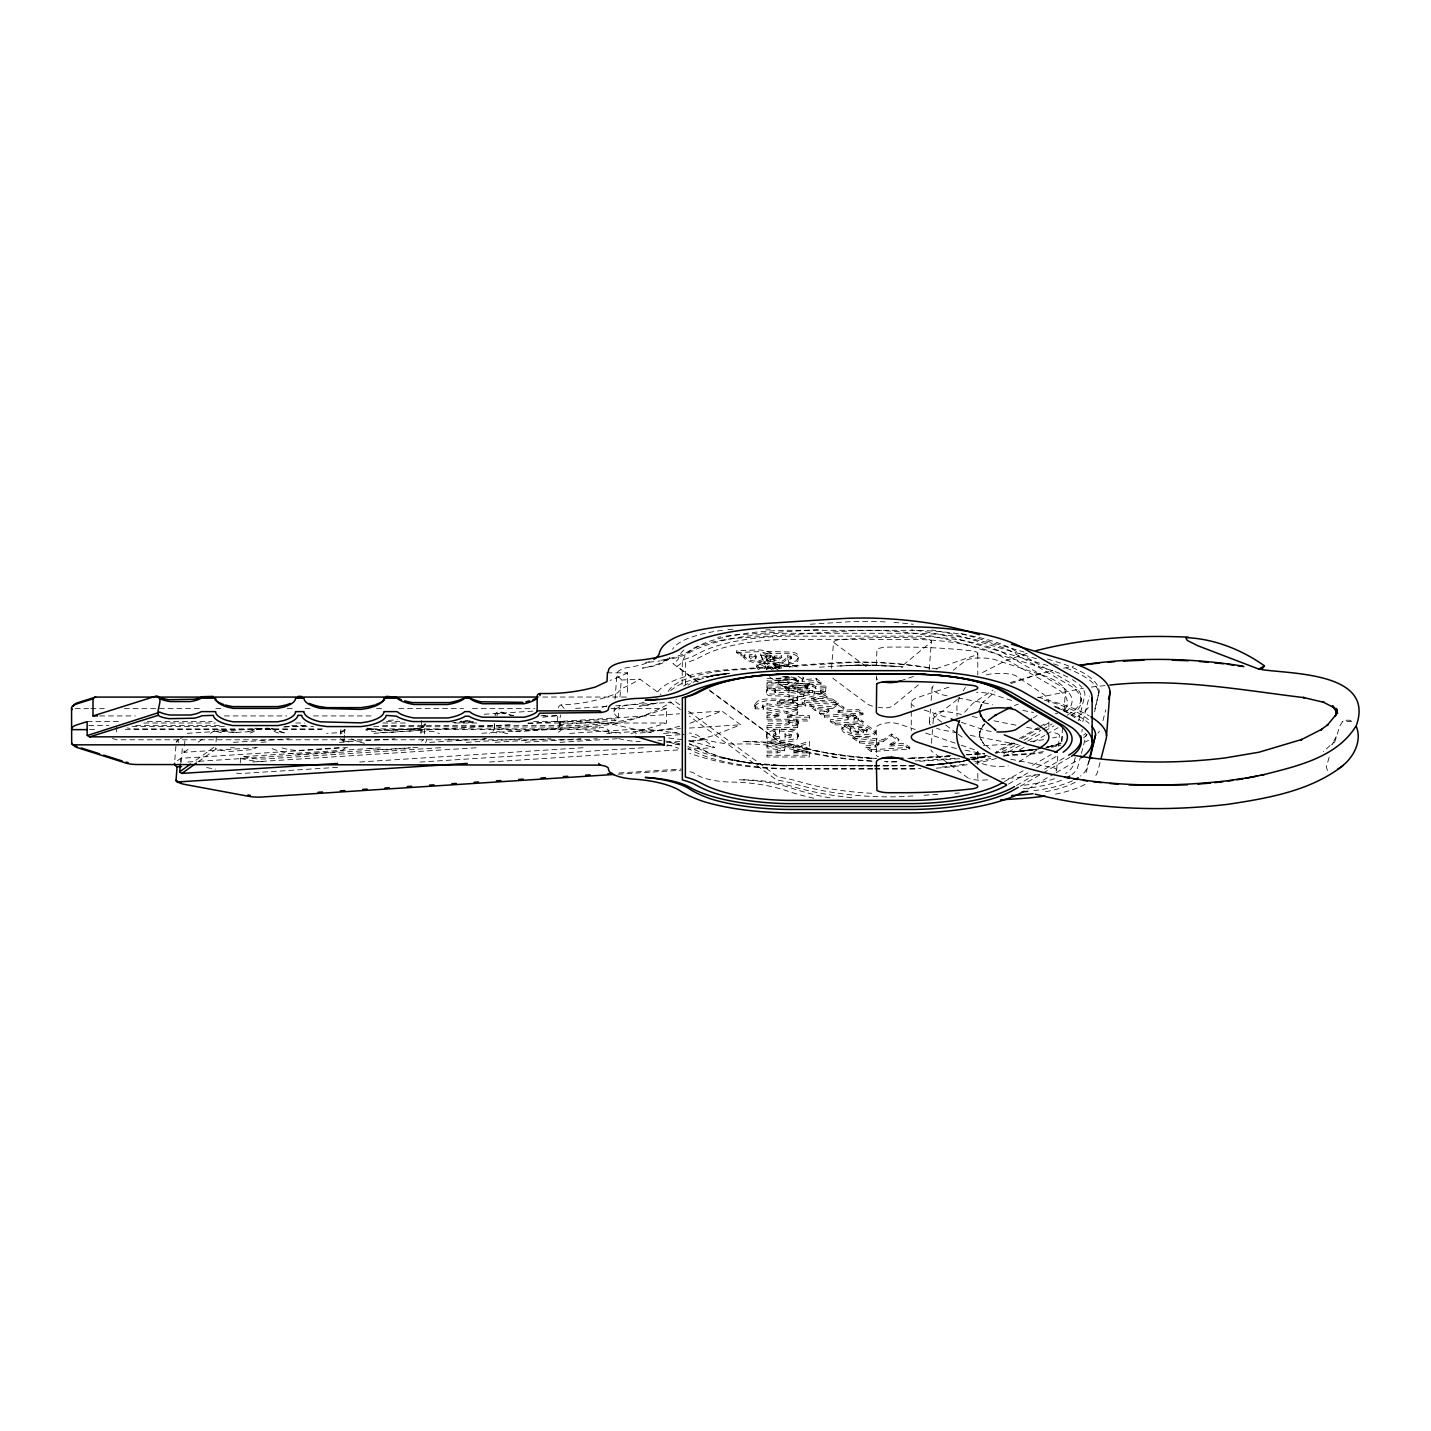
<?xml version="1.0" encoding="UTF-8"?>
<svg xmlns="http://www.w3.org/2000/svg" width="1431" height="1431" viewBox="0 0 1431 1431"><rect width="100%" height="100%" fill="white"/><g stroke="black" fill="none" stroke-linecap="round" stroke-linejoin="round"><path stroke-width="0.75" stroke-dasharray="5 3.75" d="M979.734 709.043L983.705 701.423L982.614 702.639L995.028 691.853M1061.713 741.473L1062.553 726.823M1064.181 711.118L1065.236 692.282A67.776 20.177 4.5 0 0 1041.535 674.86L993.49 659.172A21.572 6.422 4.5 0 0 965.084 660.997L953.422 670.137M174.832 759.789L176.156 742.939M180.449 762.151L180.753 758.305L347.483 747.626M181.2 762.437L182.381 747.376M257.276 747.626L183.991 752.33L184.313 748.037M184.492 745.873L184.993 739.433M216.027 741.83L216.51 735.552M240.247 762.866L240.694 758.09L243.109 756.641L383.669 747.644M340.596 733.352L340.882 729.506M344.37 735.212L343.762 742.922A39.961 11.895 4.5 0 0 342.403 739.129M344.513 733.298L344.817 729.434A39.961 11.895 4.5 0 1 342.295 732.905L340.22 734.085M420.911 733.459L421.519 720.509M424.399 733.924L425.15 724.301A39.961 11.895 4.5 0 1 419.945 729.273L415.24 730.651L384.814 732.6L377.247 732.01A39.961 11.895 4.5 0 1 365.585 729.864M494.357 723.514L494.267 729.381L494.536 724.855M557.786 716.18L557.303 722.458C563.581 728.719 557.732 722.172 560.845 714.856M614.042 711.797L614.364 707.558M615.026 699.097L617.011 673.715M618.317 718.129L619.319 705.429M619.981 696.969L621.287 680.047A12.074 3.595 4.5 0 0 620.142 678.473A33.002 9.82 4.5 0 1 631.554 666.882A63.93 20.982 3.4 0 0 649.746 661.766M744.979 654.217L744.836 655.988L740.9 655.827L736.375 652.5L736.518 650.729L755.371 650.014A13.29 3.953 4.5 0 1 762.204 650.193C766.944 651.123 775.709 653.43 775.119 659.566L770.415 661.587L764.726 658.278L764.87 656.507C769.377 655.398 762.347 652.339 760.451 653.448L763.081 661.283L753.117 662.481L745.658 659.816L743.834 657.562L744.979 654.217L741.043 654.056L736.518 650.729M740.9 655.827L741.043 654.056M749.146 656.954L749.647 654.683L755.067 653.788C761.328 664.682 739.487 655.702 754.924 655.559L755.944 658.117M759.181 669.762C755.389 668.295 755.854 662.589 760.111 662.303L765.835 665.737L764.852 668.76M756.588 666.399L759.986 664.073L760.111 662.303M763.206 660.728L760.451 653.448M764.726 658.278L766.336 656.99L763.439 655.309L763.564 653.538M771.828 669.529L763.778 663.608L763.921 661.837C772.722 661.39 782.936 661.122 789.912 667.401M764.78 668.241L765.835 665.737M766.444 657.562L766.587 655.792M770.415 661.587L770.558 659.816L764.87 656.507M778.553 670.388L773.795 666.882L773.938 665.129L779.126 665.397L782.596 667.275M796.405 680.816L791.862 679.224L774.171 680.262L774.314 678.509L789.644 677.525L796.548 679.045C795.046 685.807 782.435 680.262 777.802 682.945L777.945 681.174L796.548 679.045M821.108 684.018L816.296 680.476L802.111 681.389L802.254 679.618L816.439 678.705L821.251 682.247L821.108 684.018L782.632 686.486L782.775 684.716L777.945 681.174M822.074 693.194L820.285 691.889L820.428 690.118L822.199 691.423L822.074 693.194L814.239 693.695L812.468 692.389C803.685 692.121 791.468 696.414 784.993 688.025L785.118 686.254L792.863 686.039L795.386 687.739L807.782 687.059L807.639 688.83L795.242 689.509L792.72 687.81L792.863 686.039M805.689 706.002L802.111 703.265L804.329 702.424L837.475 704.517L837.618 702.746L804.472 700.653L802.219 701.995L805.814 704.231L805.689 706.002L797.854 706.199C777.409 695.287 820.231 694.965 822.771 691.835L827.529 695.323L827.386 697.094L811.234 700.063L811.377 698.292L827.529 695.323M794.259 689.313L794.402 687.542M795.242 689.509L795.386 687.739M797.854 706.199L797.979 704.428L792.434 699.723M802.111 681.389L803.524 677.972L802.201 676.219M802.076 703.766L802.219 701.995M804.991 686.88L805.116 685.109L812.951 684.608L815.598 686.558L826.206 685.878L826.063 687.649L815.455 688.329L812.808 686.379L804.991 686.88L807.639 688.83M804.329 702.424L804.472 700.653M809.803 704.571L815.241 708.578L828.96 709.722L828.817 711.493L815.098 710.331L809.678 706.342L809.803 704.571L832.699 706.932L837.94 702.979L843.879 707.343L843.735 709.114L838.083 712.352L838.226 710.581L843.879 707.343M812.468 692.389L812.611 690.618C803.811 690.368 791.611 694.643 785.118 686.254M812.808 686.379L812.951 684.608M814.239 693.695L814.382 691.924L812.611 690.618M815.455 688.329L815.598 686.558M816.296 680.476L816.439 678.705M815.098 710.331L815.241 708.578M838.226 710.581L858.081 709.311L863.018 712.924L862.875 714.695L824.399 717.164L819.462 713.55L819.605 711.779L826.85 711.314L828.96 709.722M827.386 697.094L822.646 693.606L822.771 691.835M820.285 691.889L825.419 691.549L825.544 689.796L820.428 690.118M824.399 717.164L824.524 715.393L819.605 711.779M819.462 713.55L826.707 713.085L826.85 711.314M831.518 668.277L833.558 642.215A13.469 4.007 4.5 0 1 841.41 639.46L854.45 638.62A202.004 60.156 4.5 0 1 922.476 638.28A8.353 2.486 4.5 0 1 931.17 642L901.047 666.9M830.266 721.474L830.409 719.704L848.816 717.432L846.258 715.84L848.011 719.739L830.266 721.474L835.114 725.034L862.982 723.245L863.126 721.492L858.618 718.165L854.057 718.469L853.913 720.222L858.475 719.936L862.982 723.245M837.475 704.517L832.395 700.779L832.538 699.008L811.377 698.292M809.678 706.342L832.556 708.703L832.699 706.932M835.114 725.034L835.257 723.263L830.409 719.704M832.556 708.703L837.815 704.75L837.94 702.979M848.655 725.982L867.275 727.342L875.307 732.6A14.793 4.4 4.5 0 1 873.178 735.194C867.204 739.022 831.357 735.48 845.005 724.676L850.73 728.093L850.229 731.635A5.563 1.664 4.5 0 0 855.863 733.066L858.332 733.083L858.457 731.313L848.798 724.211L848.655 725.982L858.332 733.083M841.464 728.755L844.862 726.447L845.005 724.676M848.672 719.203L848.816 717.432M849.674 730.597L850.73 728.093M846.132 717.611L852.25 716.037L852.393 714.266L856.847 716.591L856.65 718.988L853.913 720.222M852.93 736.267L859.548 741.115L879.028 742.796L878.884 744.567L859.405 742.886L852.787 738.038L852.93 736.267L883.517 739.594L891.71 734.014L898.829 739.255L898.704 741.025L889.778 746.07L889.921 744.317L898.829 739.255M862.875 714.695L857.956 711.082L858.081 709.311M858.475 719.936L858.618 718.165M858.689 729.255L858.815 727.485L864.02 727.753L867.49 729.631L866.631 732.1L863.43 732.744L858.689 729.255L863.877 729.524L867.347 731.402M859.405 742.886L859.548 741.115M863.43 732.744L863.573 730.973L858.815 727.485M889.921 744.317L904.464 743.369L909.83 747.322L909.687 749.093L871.193 751.543L865.827 747.608L865.97 745.837L875.361 745.247L879.028 742.796M871.193 751.543L871.336 749.79L865.97 745.837M875.253 733.584L875.396 731.813M865.827 747.608L875.217 747L875.361 745.247M852.787 738.038L883.374 741.365L883.517 739.594M883.374 741.365L891.567 735.767L891.71 734.014M909.687 749.093L904.32 745.14L904.464 743.369M929.202 669.69L931.384 641.625M929.435 722.047L930.436 709.096M931.116 700.457L932.136 687.506M931.456 743.315L932.797 726.054M932.976 723.889L933.638 715.25M1056.668 769.967L1057.849 754.87M1058.529 746.231L1059.369 735.427M1061.82 741.33L1062.5 732.708M1047.438 659.029L1061.301 663.304A113.782 33.879 4.5 0 1 1099.044 691.03L1098.811 693.981A113.782 33.879 4.5 0 0 1062.804 666.846M856.847 716.591L854.057 718.469M1081.925 731.957L1082.23 729.345M1099.044 691.03L1094.608 711.833M621.287 680.047L639.979 679.153L660.943 694.554M825.419 691.549L826.206 685.878M797.675 707.826L767.016 703.766L762.884 704.928L763.456 709.06L755.246 708.774C751.132 690.636 792.309 704.821 797.675 696.414M754.566 706.288C764.029 695.86 785.494 703.73 797.675 698.167M789.071 696.36L768.858 695.645L766.587 694.25L766.318 691.28L767.266 688.705L775.387 688.973L775.602 692.532L789.071 692.64L789.071 688.848M766.318 693.033L767.266 688.705M644.183 702.335A63.93 17.065 5.5 0 1 628.585 704.964A33.002 9.82 4.5 0 0 617.172 716.537A12.074 3.595 4.5 0 1 615.169 720.365L560.183 724.658L562.347 727.628A38.082 11.341 4.5 0 1 557.285 732.69L555.461 733.388M1334.586 742.492L1339.827 725.928L1342.725 721.331A11.502 10.858 0 0 1 1353.171 721.331L1342.296 721.582M495.072 715.822L495.287 715.214A35.614 10.607 4.5 0 0 495.108 713.872C499.705 707.951 507.164 716.52 513.818 715.446M780.754 729.202C786.191 730.007 796.441 727.985 798.373 734.944L797.264 737.233A14.793 4.669 0 0 1 791.522 739.594L782.292 740.417L770.254 738.879L766.748 736.554L766.819 732.887L774.94 729.416L776.013 734.836L773.223 736.518A5.563 1.753 0 0 0 776.961 738.235L779.43 738.414L779.43 729.202M798.373 734.944L797.264 739.004A14.793 4.669 0 0 1 791.522 741.365L782.292 742.188L770.254 740.632L766.748 738.324L766.318 734.836M763.349 658.958C758.323 662.678 747.787 661.408 743.977 655.792M770.754 657.115L766.998 656.722L766.998 651.481L787.086 651.946A13.29 4.186 0 0 1 793.74 652.536C803.006 654.146 795.994 664.86 788.928 662.338L787.748 658.779L791.379 656.847L787.479 655.577C785.064 663.501 768.018 666.291 766.622 657.866L770.754 655.362L770.754 657.115L766.622 659.637C768.018 668.044 785.064 665.272 787.479 657.33L791.379 658.6L787.748 660.55L787.748 658.779M798.373 657.33L797.872 661.033L795.135 663.054L788.928 664.091L787.748 660.55M766.318 669.511L768.322 666.113L774.94 664.091L776.013 669.493L774.94 664.091M766.318 736.607L767.445 733.853L774.94 731.187L774.94 729.416M1078.58 720.866L1084.931 694.804A100.009 29.783 4.5 0 0 1079.207 684.644M1082.784 721.671L1089.402 696.056M1075.325 757.536L1073.053 765.692A107.575 32.037 4.5 0 1 1065.612 773.456M1080.906 755.479L1077.525 767.964A112.226 33.414 4.5 0 1 1071.908 774.547M1081.46 753.35L1086.415 734.139M1094.84 708.882L1098.704 693.892M1088.884 760.612L1086.54 768.966A121.349 36.133 4.5 0 1 1080.477 776.067M1089.742 759.289L1086.308 771.917A121.349 36.133 4.5 0 1 1083.947 775.566M1102.943 720.634L1105.716 709.883M1100.063 762.455L1097.845 771.041A132.278 39.388 4.5 0 1 1094.554 777.069M782.167 676.827L791.754 677.06L797.639 678.741L798.104 681.049L793.758 683.356L793.758 685.127L809.338 685.127M798.373 680.083L798.104 682.802L793.758 685.127M743.834 657.562L744.836 655.988M1329.131 757.339L1326.34 766.962L1327.879 771.792M959.503 697.237L956.928 705.805L957.017 716.18M980.002 708.649L981.308 704.535L979.788 707.522M1336.16 736.697L1331.832 744.746L1333.871 742.17L1323.335 751.615M756.087 656.346L751.883 657.151L749.272 655.183M772.847 657.705L774.851 656.096L781.559 655.577L781.559 657.33L778.16 660.353L773.724 660.371L772.847 657.705L778.16 658.6L781.559 655.577M772.847 659.458L774.851 657.849L781.559 657.33M803.524 677.972L802.254 679.618M763.456 709.06L762.884 706.681L767.016 705.537L797.675 709.597M773.223 736.518L773.438 734.228L776.013 733.066M766.998 725.499L787.336 724.927L789.25 723.8L788.374 720.991L796.745 719.847L798.069 722.369L792.649 723.997L792.649 725.75L797.675 725.75M798.373 721.635L798.069 724.122L792.649 725.75M425.293 723.603L421.358 727.234L416.171 728.737L385.619 730.651M256.113 727.968L251.749 731.026M775.262 657.795L770.558 659.816M963.206 690.869L965.388 687.488M984.456 723.836L980.539 729.917L981.237 728.379L979.269 734.55L979.824 731.205L979.824 737.376L979.269 734.031L981.237 740.203L980.539 738.664L984.456 744.746L982.417 742.17L992.953 751.615M775.602 692.532L774.636 691.889L775.387 688.973M774.636 691.889L775.387 690.744L767.266 690.475M766.998 680.566C772.185 682.676 786.209 677.185 788.749 682.462L766.998 683.356L766.998 688.83L809.338 688.83L809.338 683.356L793.758 683.356M789.161 681.854L787.533 684.716L766.998 685.127M792.309 701.494L822.646 693.606M964.637 712.227L973.098 703.14L993.06 690.082M609.266 733.316A33.002 10.411 0 0 1 608.479 730.865A12.074 3.81 0 0 0 599.947 727.163L598.73 728.916L367.034 728.916M791.415 734.801L790.86 737.359L785.064 738.396L785.064 732.976L791.415 734.801L785.064 736.643M788.374 720.991L788.767 722.673L785.708 723.406L766.998 723.728L766.998 729.22L797.675 729.22L797.675 723.997L792.649 723.997M766.819 669.314L774.94 665.844M983.544 725.213L982.417 726.393L986.818 721.904M867.49 729.631L863.573 730.973M344.996 729.434L339.755 732.511M177.963 739.702L176.228 742.206A18.871 5.617 4.5 0 1 177.355 740.864L183.723 736.285M179.233 739.398L178.589 739.988A17.011 5.062 4.5 0 0 178.857 742.635M918.434 684.841L893.338 705.59A20.195 6.01 4.5 0 1 887.685 707.773L884.859 707.898A16.635 4.955 4.5 0 1 878.384 707.379M957.393 699.455L930.705 720.348A24.112 7.173 4.5 0 0 930.4 724.819M773.438 668.885L776.013 667.74M826.707 713.085L828.817 711.493M183.991 752.33L191.056 747.25M198.14 742.188L203.435 738.396M210.518 733.334L216.081 729.434L217.262 731.67A23.647 7.048 4.5 0 0 224.023 733.28M177.39 760.72L180.753 758.305M195.904 760.201L213.899 747.304M198.14 761.829L216.117 748.95L219.265 749.844A26.134 7.781 4.5 0 0 230.355 751.436L252.393 749.576A26.134 7.781 4.5 0 0 255.97 747.483M1033.415 717.825L1037.01 715.411M1019.015 761.9L1037.01 749.844M875.217 747L878.884 744.567M1067.186 715.232L1071.479 712.495A113.782 35.918 0 0 0 1071.479 683.446L1011.234 648.458A121.349 38.297 0 0 0 914.481 630.32L786.835 630.32A118.29 37.331 0 0 0 711.404 640.659A121.152 44.433 1.3 0 0 687.846 651.838A63.93 21.376 -1.9 0 1 657.813 660.818M1070.048 757.249L1042.752 773.205M797.675 700.063L777.266 701.923L777.266 703.676L797.675 701.834L797.675 694.607L803.31 694.607L809.338 690.887L809.338 692.64L803.31 696.36L797.675 696.36M1011.932 742.832L999.518 749.898A107.575 33.95 0 0 1 996.352 751.418M1019.409 738.503L1038.119 727.681M1039.997 726.59L1047.474 722.261M1014.114 742.868L1003.471 748.914A112.226 35.417 0 0 1 996.62 752.026M1021.609 738.521L1042.215 726.608M1044.093 725.517L1049.728 722.261M1023.97 740.238L1040.874 730.454M1042.752 729.363L1052.143 723.925M1020.214 745.354L1011.234 750.416A121.349 38.297 0 0 1 1003.829 753.797M1027.726 741.008L1042.752 732.314M1044.63 731.223L1054.039 725.785M1033.522 741.92L1044.827 735.373M1046.723 734.282L1058.028 727.735M1004.437 781.594L1023.147 770.772M1032.502 765.37L1051.213 754.548M1008.497 784.081L1029.104 772.15M1036.599 767.821L1059.083 754.817M1016.439 785.494L1035.239 774.618M1044.63 769.18L1067.186 756.14M1020.214 786.245L1040.874 774.296M1027.869 789.018L1054.271 773.76M1056.15 772.668L1076.881 760.666M982.542 672.534L1006.154 660.496L1027.458 653.198M345.157 730.704L340.184 732.636L326.715 733.334M1014.561 745.676L1011.234 747.483A121.349 38.297 0 0 1 999.697 752.438M669.941 701.691L680.458 709.579M1010.912 683.589L1041.983 672.838L1040.945 673.107M691.066 741.741L712.799 735.784L740.65 724.784L721.993 711.064L688.758 723.728M556.426 715.715L539.541 717.575M1010.268 682.551L1052.769 670.28L1051.767 670.477M1014.49 705.519L1018.192 704.159M630.982 733.566L666.631 723.013L666.631 708.649L636.795 717.879L613.273 722.458A261.587 248.207 0 0 1 572.919 725.41L381.04 725.428M900.421 680.888L915.125 675.879M936.107 668.706L975.996 655.076A8.353 2.629 0 0 0 972.329 650.962A202.004 63.769 0 0 0 903.015 647.08L888.669 647.08A13.469 4.257 0 0 0 876.935 649.263L876.344 667.132M948.968 687.13L917.915 697.416A24.112 7.62 0 0 0 914.302 706.377M809.338 717.181L787.497 717.181L787.497 715.428L809.338 715.428L809.338 720.974L766.998 720.974L766.998 715.428L774.976 715.428L779.305 714.033L779.305 715.786L774.976 717.181L766.998 717.181M779.305 715.786L766.998 713.836L766.998 707.88L786.925 711.565L797.675 708.077M766.998 709.651L786.925 713.318L797.675 709.848M766.998 746.159L784.421 748.985L784.421 750.738L766.998 747.93L766.998 741.079L793.364 746.177L809.338 741.294L809.338 748.556L793.346 752.867L793.346 751.114L809.338 746.785M766.998 742.832L793.364 747.93L809.338 743.065M781.881 667.955L778.679 668.617L773.938 665.129M793.346 751.114L809.338 751.114L809.338 756.999L766.998 756.999L766.998 751.114L777.337 751.114L784.421 748.985M766.998 752.867L777.337 752.867L784.421 750.738M1037.708 697.702L1083.374 688.222M787.497 715.428L797.675 712.656M787.497 717.181L797.675 714.409L797.675 703.909L777.266 701.923M846.258 715.84L852.393 714.266M679.707 726.268L672.391 728.021A261.587 225.186 -53.7 0 1 635.489 733.334M1045.989 747.322L1057.581 744.621L1046.24 747.322A107.575 32.037 4.5 0 0 1060.389 742.922M971.828 759.36L979.949 757.482L972.454 759.253A107.575 33.95 0 0 0 985.404 755.64M339.165 747.572L296.861 750.577L289.867 749.701A39.961 11.895 4.5 0 1 280.709 747.572M971.506 759.485L975.244 758.663L971.13 759.521M1045.989 747.393L1053.753 745.73L1045.471 747.501M969.055 759.968L962.884 761.274A107.575 33.95 0 0 1 927.073 765.478M729.327 673.411A109.167 32.502 4.5 0 0 706.091 677.257L713.622 675.772M968.25 760.147L927.36 765.37M1063.644 668.205L1073.59 666.113M706.091 677.257L718.29 674.967M417.745 747.376L384.241 749.808L375.459 749.146A42.447 12.646 4.5 0 1 369.091 748.127M1034.899 749.343L1028.567 750.452L1034.881 749.415M722.351 674.216L710.331 676.308L729.667 673.321L714.767 675.45L725.338 674.162M248.046 731.617L254.163 730.508A26.491 7.888 4.5 0 0 257.795 728.397M187.228 733.334L268.08 728.093M483.839 738.933L486.629 738.503M1033.271 749.79A107.575 32.037 4.5 0 1 1018.657 751.49L1033.057 749.45M788.374 722.762L796.745 721.6L798.373 723.406M1018.657 751.49L1038.87 748.824M1032.359 749.594L995.547 753.028M1091.298 687.059L1105.752 685.503M1026.17 750.613L1013.184 751.883L1025.329 750.864A121.349 36.133 4.5 0 0 1036.509 749.701M927.216 765.406L943.423 763.904L926.465 765.084M788.785 676.487L782.292 676.845M810.268 624.202L849.567 621.734A121.349 36.133 4.5 0 1 887.435 622.02M765.782 629.98L770.218 629.694M818.156 629.604L737.502 634.827A109.167 32.502 4.5 0 0 722.405 636.598M763.778 663.608L774.761 663.573L785.583 666.256M819.408 667.186L851.481 665.182A107.575 32.037 4.5 0 1 906.056 667.222M782.775 684.716L821.251 682.247M558.448 707.79A2.826 2.433 -53.7 0 1 561.22 704.928L567.982 704.499A171.434 147.572 -53.7 0 0 612.146 695.18L617.298 692.998L622.091 688.454A171.434 147.572 -53.7 0 0 639.979 679.153M814.382 691.924L822.199 691.423M283.678 727.091L308.202 725.517M388.409 720.383L397.335 719.811M484.233 714.248L533.262 711.1M575.602 708.399L606.798 706.395M615.724 705.823L671.425 702.263A171.434 147.572 -53.7 0 1 597.067 725.875L479.367 733.405M495.108 713.872L499.544 713.586A35.614 10.607 4.5 0 0 502.746 714.731M236.348 732.368L248.439 731.742M540.936 715.733L545.372 715.446M463.411 721.17L467.758 720.884M470.209 720.884L460.818 721.152M473.214 722.44L457.097 722.852A35.614 10.607 4.5 0 1 452.697 722.369M233.468 742.349L289.241 738.772M374.01 733.352L512.298 724.497M527.914 723.496L679.6 713.783M688.526 713.21L721.993 711.064M261.122 742.278L267.651 741.866M420.607 732.064L432.645 731.295A35.614 10.607 4.5 0 0 439.406 733.477M339.451 742.367L394.974 738.807M838.083 712.352L857.956 711.082M824.524 715.393L863.018 712.924M429.747 742.367L485.324 738.807M569.806 733.388L623.165 729.971A268.652 231.25 -53.7 0 1 658.367 730.4L683.607 734.264M466.22 742.349L521.993 738.772M606.78 733.352L680.405 728.629M689.331 728.057L740.65 724.784M187.872 762.008L196.78 761.435M199.016 761.292L410.572 747.751M495.198 742.331L550.863 738.772M440.515 747.697L264.377 758.967A17.011 5.062 4.5 0 1 251.337 758.162L243.109 756.641M525.249 742.26L580.986 738.7M663.483 733.423L679.099 732.422M835.257 723.263L863.126 721.492M252.786 761.99L476.809 747.733M560.076 742.313L617.28 738.736M666.345 735.606L684.179 734.461M359.753 762.008L584.206 747.644M666.435 742.385L679.761 741.526M688.651 740.954L704.213 739.952L714.588 747.59L687.864 749.307M337.519 767.338L239.406 773.616L235.042 772.812M420.016 762.061L645.22 747.626M489.545 761.99L678.938 749.862M889.778 746.07L904.32 745.14M871.336 749.79L909.83 747.322M619.051 772.99L681.478 769.002M618.156 774.207L680.78 770.289M911.529 758.162L950.792 755.693M966.265 754.709L984.385 753.493M995.028 752.867L1019.373 751.311M909.544 758.519L949.236 755.979M966.873 754.853L984.528 753.726M915.16 760.916L954.978 758.358M970.468 757.375L988.159 756.248M1003.65 755.246L1025.115 753.815A121.349 36.133 4.5 0 0 1045.006 751.364M919.739 761.274L959.664 758.716M970.755 758.001L990.717 756.731M1004.025 755.872L1023.988 754.602A132.278 39.388 4.5 0 0 1042.537 752.849M926.787 765.156L937.681 764.458L926.948 765.013M987.515 779.841L983.169 780.128A13.469 4.007 4.5 0 1 969.663 778.732M912.978 795.958L902.818 796.548A109.167 32.502 4.5 0 1 800.841 785.565L790.27 782.668A73.017 21.733 4.5 0 0 776.532 779.984L689.331 716.09M924.015 795.26L939.469 794.259M954.924 793.275L959.342 792.989M840.033 666.041L849.656 665.54A112.226 33.414 4.5 0 1 902.639 667.24M907.701 758.376L915.375 757.965M914.087 765.692L874.108 766.032M913.819 765.782L907.648 766.032L913.729 765.979M850.014 724.14L867.401 725.571L875.432 730.83A14.793 4.4 4.5 0 1 873.304 733.423C863.108 735.677 848.064 736.536 841.607 726.984M784.993 688.025L792.72 687.81M797.979 704.428L805.814 704.231M760.308 655.219L763.439 655.309M861.051 665.236L845.864 665.487L878.706 665.504M914.481 765.603L874.788 765.728M779.43 665.63L793.937 667.043M606.994 672.838L627.601 672.838L627.601 694.84M766.998 687.077L809.338 687.077M789.071 690.601L797.675 690.601M789.071 690.887L774.636 690.118M797.675 690.887L809.338 690.887M809.338 692.64L797.675 692.64L797.675 688.848M789.071 695.967L797.675 695.967M542.671 697.04L627.601 697.04M797.675 697.738L789.071 697.738L789.071 694.607L768.858 693.892L766.318 691.28M75.235 708.649L88.615 708.649M90.851 708.649L104.248 708.649M124.336 708.649L200.197 708.649M215.831 708.649L222.521 708.649M287.237 708.649L293.945 708.649M305.089 708.649L311.797 708.649M376.514 708.649L383.204 708.649M398.82 708.649L463.555 708.649M472.48 708.649L534.961 708.649M610.84 708.649L666.631 708.649M99.669 715.929L135.319 715.929M224.417 715.929L286.79 715.929M313.532 715.929L373.67 715.929M542.975 715.929L547.429 715.929A171.434 162.669 0 0 0 559.593 715.518M766.998 719.221L809.338 719.221M87.13 721.635L120.633 721.635M147.411 721.635L212.164 721.635M386.298 721.635L399.696 721.635M459.977 721.635L473.375 721.635M533.638 721.635L573.831 721.635A268.652 254.915 0 0 1 612.79 724.319L653.717 733.352M143.851 723.013L215.348 723.013M295.77 723.013L304.714 723.013M382.9 723.013L405.241 723.013M454.396 723.013L478.974 723.013M528.111 723.013L666.631 723.013M88.776 725.428L108.863 725.428M135.623 725.428L220.41 725.428M291.799 725.428L307.415 725.428M224.47 726.572L137.591 726.572A17.011 5.366 0 0 1 132.099 726.286M284.626 726.572L313.586 726.572M373.724 726.572L599.947 727.163M766.998 727.467L797.675 727.467M322.476 728.916L137.573 728.916A18.836 5.939 0 0 1 127.073 727.914M89.527 729.631L96.235 729.631M125.248 729.631L321.635 729.631M366.282 729.631L573.831 729.631A268.652 254.915 0 0 1 612.79 732.314L620.446 733.495M779.43 730.973C785.19 731.831 796.119 729.399 798.373 736.715M793.346 752.867L809.338 752.867M766.998 755.246L809.338 755.246M793.436 765.674L872.624 765.674M874.824 765.674L907.826 765.674M872.588 765.728L786.835 765.603A118.29 37.331 0 0 1 711.404 755.282A118.344 34.505 -1.1 0 1 691.423 748.27L687.846 746.445M871.873 766.032L775.477 765.263M872.624 768.608L786.835 768.554A118.29 37.331 0 0 1 691.423 750.255L687.846 748.216M874.824 768.608L914.481 768.554A121.349 38.297 0 0 0 920.956 768.393M872.695 769.109L793.275 769.109A129.219 40.784 0 0 1 703.837 757.768A129.273 35.417 0.5 0 1 689.831 753.296M874.896 769.109L907.97 769.109A132.278 41.749 0 0 0 915.053 769.055M236.58 732.511L215.831 729.542M234.416 747.823L230.624 747.751M773.795 666.882L781.934 668.259M858.457 731.313L856.006 731.295A5.563 1.664 4.5 0 1 850.372 729.864L849.799 728.826M462.034 740.328L455.63 740.024A38.082 11.341 4.5 0 1 446.347 738.807M811.234 700.063L832.395 700.779M754.566 704.535L755.246 707.003L763.456 707.308M871.032 758.18L875.45 758.358M736.375 652.5L755.228 651.785A13.29 3.953 4.5 0 1 762.061 651.964L770.397 654.843L775.119 659.566M233.557 732.511L231.84 732.404A26.491 7.888 4.5 0 1 218.067 730.186M770.754 655.362L766.998 654.951M785.064 734.747L791.415 736.554M779.43 736.643L776.961 736.482A5.563 1.753 0 0 1 773.223 734.765M777.266 703.676L797.675 705.68M668.742 738.02L682.39 739.702M382.22 730.686L376.89 730.096A42.805 12.736 4.5 0 1 366.354 728.254M766.998 653.234L787.086 653.699A13.29 4.186 0 0 1 793.74 654.307L797.783 656.418L798.373 659.083M747.107 762.49L787.587 765.979A104.517 32.985 0 0 1 703.283 749.808L696.253 746.213A77.668 24.524 0 0 0 689.259 743.709M710.026 691.048L779.501 741.92A73.017 21.733 4.5 0 1 793.239 744.585L806.351 748.306A104.517 31.124 4.5 0 0 870.71 758.537M766.998 712.066L779.305 714.033M741.777 761.65L749.075 762.92L722.136 757.41L729.595 759.181M240.587 758.555L250.568 760.416A18.836 5.599 4.5 0 0 264.985 761.31M206.708 767.571L215.437 769.18M957.858 697.917L992.488 704.589M1022.789 710.42L1033.611 712.513M957.339 732.869L944.353 730.365A24.112 7.173 4.5 0 1 936.715 728.343M970.325 735.373L1020.106 744.961M961.31 714.355L952.617 712.62A20.195 6.01 4.5 0 0 942.421 711.457L939.72 711.69A16.635 4.955 4.5 0 0 935.105 717.253L943.977 723.764M972.186 716.502L978.715 717.79M993.937 720.813L1017.87 725.553M1026.582 727.27L1041.804 730.293M956.445 748.449L949.916 747.161A20.195 6.01 4.5 0 0 940.668 746.052M965.138 750.184L984.725 754.065M1010.823 759.235L1052.161 767.41A8.353 2.486 4.5 0 1 1054.164 771.559M689.062 740.864L714.588 747.59M366.73 728.146L385.833 730.776L416.958 728.79L422.628 727.181A42.805 12.736 4.5 0 0 425.472 725.553M284.429 732.869L270.709 728.039M691.71 736.178L704.213 739.952M961.06 633.396L1023.988 652.053M797.693 745.676L803.811 747.483A109.167 32.502 4.5 0 0 876.97 758.466M1036.545 658.797L960.845 636.348A121.349 36.133 4.5 0 0 937.967 631.107M1047.957 665.612L955.747 638.244A112.226 33.414 4.5 0 0 911.547 629.837M1037.904 697.094L1057.151 702.818A124.73 37.134 4.5 0 1 1089.152 715.822M1044.236 700.045L1058.099 704.32A113.782 33.879 4.5 0 1 1089.331 720.491M798.104 676.273L803.399 679.743M112.477 738.468L116.644 739.791L572.919 739.791A261.587 248.207 0 0 0 597.228 738.718M1053.592 663.877L1059.19 665.648M1054.128 706.091L1057.867 707.272A113.782 33.879 4.5 0 1 1089.098 723.442M1011.681 700.546L990.789 693.713A21.572 6.422 4.5 0 0 976.568 692.497M924.14 709.973L948.968 718.219M961.399 722.333L984.17 729.882A21.572 6.815 0 0 0 994.044 731.742M973.813 760.881L984.17 764.315A21.572 6.815 0 0 0 1008.283 765.871M915.125 729.47L900.421 724.444A20.195 6.368 0 0 0 891.728 722.691L888.669 722.744A16.635 5.259 0 0 0 876.344 727.824L876.344 755.801M925.624 733.048L959.199 744.531M961.31 745.247L975.996 750.273A8.353 2.629 0 0 1 972.329 754.387A202.004 63.769 0 0 1 968.608 754.799M852.25 716.037L856.704 718.362M779.197 741.866L780.682 742.439A77.668 23.129 4.5 0 1 795.296 745.283M216.117 748.95L215.401 747.876M759.986 664.073L765.692 667.508M844.862 726.447L850.586 729.864M348.681 741.777L343.154 740.775L344.567 742.045M866.202 666.631L833.54 642.376M945.748 725.07L956.391 732.887M958.162 734.192L963.492 738.092M968.268 778.142L932.404 751.794A16.635 4.955 4.5 0 1 930.955 749.79M891.567 735.767L898.704 741.025M832.538 699.008L837.618 702.746M837.815 704.75L843.735 709.114M805.116 685.109L807.782 687.059M763.921 661.837L773.581 668.939L771.112 668.921A5.563 1.664 4.5 0 1 765.478 667.508L764.923 666.47M769.323 676.72L774.171 680.262M777.802 682.945L782.632 686.486M698.435 682.032L676.988 666.274A77.668 23.129 4.5 0 0 682.14 662.159L683.875 658.332A104.517 31.124 4.5 0 1 739.487 637.976L854.164 630.642A107.575 32.037 4.5 0 1 953.01 640.981L1051.749 670.423A100.009 29.783 4.5 0 1 1068.045 677.203M709.168 689.903L780.682 742.439M697.613 681.925L672.91 663.608A73.017 21.733 4.5 0 0 677.775 659.763L679.403 656.078A109.167 32.502 4.5 0 1 684.555 649.513M679.653 704.75L674.287 700.814A77.668 23.129 4.5 0 0 676.344 699.509M688.597 711.314L777.981 776.979A77.668 23.129 4.5 0 1 792.595 779.823L803.65 782.846A104.517 31.124 4.5 0 0 873.679 793.364M561.22 704.928L564.19 708.524M797.246 666.989L790.61 664.503L779.43 663.877L779.43 671.318M759.324 667.991L756.731 664.628M342.921 741.008L340.578 738.593M876.344 755.425L876.935 756.087A13.469 4.257 0 0 0 878.401 756.749M789.161 683.607L786.335 682.408L766.998 682.319L766.998 678.598L791.754 678.813L796.727 679.94L798.373 681.854M615.169 720.365L614.382 718.809L557.303 722.458L559.915 723.138A35.614 10.607 4.5 0 1 555.371 729.22L517.503 731.635A35.614 10.607 4.5 0 1 498.489 727.073L494.071 727.359A35.614 10.607 4.5 0 1 489.509 733.423M774.94 731.187L776.013 734.836M1081.192 697.97L1081.192 700.904M1048.887 722.047L1048.887 730.651M977.802 653.538L977.802 675.056M977.802 751.812L977.802 764.726M977.802 773.33L977.802 781.934M911.261 702.675L911.261 709.132M911.261 711.279L911.261 730.651M876.344 675.754L876.344 680.047M803.31 694.607L803.31 696.36M796.745 719.847L796.745 721.6M793.364 746.177L793.364 747.93M791.379 656.847L791.379 658.6M790.52 655.845L790.52 657.616M789.25 722.029L789.25 723.8M788.928 662.338L788.928 664.091M787.479 655.577L787.479 657.33M786.925 711.565L786.925 713.318M777.337 751.114L777.337 752.867M774.869 690.511L774.869 692.282M774.976 715.428L774.976 717.181M767.016 703.766L767.016 705.537M766.318 659.101L766.318 660.854M762.651 705.519L762.651 707.272M755.246 707.003L755.246 708.774M685.377 684.93L685.377 662.768A77.668 24.524 0 0 0 696.253 659.136L703.283 655.541A104.517 32.985 0 0 1 787.587 639.371L913.729 639.371A107.575 33.95 0 0 1 999.518 655.434L1058.868 689.903A100.009 31.571 0 0 1 1064.306 710.474M682.104 684.304L682.337 659.888A73.017 23.039 0 0 0 692.568 656.471L699.276 653.037A109.167 34.451 0 0 1 787.318 636.133L913.98 636.133A112.226 35.417 0 0 1 1003.471 652.912L1063.126 687.542A104.66 33.038 0 0 1 1066.31 711.708M116.644 726.912L116.644 733.352M1087.149 734.532A121.349 36.133 4.5 0 1 1083.446 737.985M1085.7 733.334A121.349 36.133 4.5 0 1 1083.678 735.033M1060.836 745.068A121.349 36.133 4.5 0 1 1057.938 745.819M1056.436 746.177A121.349 36.133 4.5 0 1 1048.565 747.823M1061.158 743.422A112.226 33.414 4.5 0 1 1045.399 747.697M1034.559 749.576A112.226 33.414 4.5 0 1 1020.929 751.096M896.826 761.578A118.29 35.22 4.5 0 1 884.233 761.453M871.407 760.916A118.29 35.22 4.5 0 1 798.587 749.325L792.685 747.59A63.894 19.032 4.5 0 0 742.6 741.741A63.93 17.709 2.4 0 1 792.81 745.819L798.731 747.34A118.344 33.575 2.8 0 0 827.333 752.831A118.29 35.22 4.5 0 0 871.64 757.965M893.928 622.431A121.349 36.133 4.5 0 1 913.282 624.292M931.885 629.998A121.349 36.133 4.5 0 1 935.946 630.731M896.45 761.99A129.219 38.476 4.5 0 1 886.093 761.864M872.087 761.274A129.219 38.476 4.5 0 1 823.684 755.64A129.273 33.11 3.8 0 1 786.8 748.127A63.93 17.709 2.4 0 0 736.589 744.048A33.002 9.82 4.5 0 1 697.988 735.659A12.074 3.595 4.5 0 0 689.295 732.94M717.736 637.367A109.167 32.502 4.5 0 1 720.83 636.849M669.762 657.294A63.894 19.032 4.5 0 1 642.376 668.098A63.93 20.928 3.3 0 0 667.883 658.188M722.44 630.338A118.29 35.22 4.5 0 0 678.401 643.413A121.152 40.658 7 0 0 672.57 649.173M727.896 629.694A118.29 35.22 4.5 0 1 733.531 629.175M1099.455 731.134A132.278 39.388 4.5 0 1 1097.988 733.101M1088.49 740.382A132.278 39.388 4.5 0 1 1085.235 742.027M1054.862 732.869A8.353 2.486 4.5 0 1 1056.865 737.019A202.004 60.156 4.5 0 1 1052.59 737.931M1039.514 774.404A202.004 60.156 4.5 0 1 1001.521 778.911M1043.718 739.612A202.004 60.156 4.5 0 1 1024.703 742.385M1014.633 743.476A202.004 60.156 4.5 0 1 998.892 744.746L985.852 745.587A13.469 4.007 4.5 0 1 983.419 745.658M1054.522 778.679A107.575 32.037 4.5 0 1 1021.001 785.547M1055.005 707.129A100.009 29.783 4.5 0 1 1076.506 719.185M688.078 685.109A104.517 31.124 4.5 0 1 690.35 683.714M692.908 682.372A104.517 31.124 4.5 0 1 695.734 681.102M698.811 679.886A104.517 31.124 4.5 0 1 727.002 673.554M657.455 702.818A63.93 17.118 5.6 0 1 639.407 706.181A63.894 19.032 4.5 0 0 655.04 702.836M872.499 706.145A16.635 4.955 4.5 0 1 867.061 703.766L830.856 676.756A13.469 4.007 4.5 0 1 831.339 676.04M937.162 669.082A132.278 39.388 4.5 0 0 835.668 662.75L731.42 669.422A129.219 38.476 4.5 0 0 664.86 685.449A129.273 31.965 -1.8 0 0 656.4 694.16M1075.236 782.238A121.349 36.133 4.5 0 1 1043.485 792.094M830.016 797.836A118.29 35.22 4.5 0 1 823.898 796.799A118.344 36.866 6.1 0 1 795.457 789.393L789.572 787.444A63.93 20.338 6.5 0 0 739.63 779.823A63.894 19.032 4.5 0 1 789.715 785.673L795.6 787.408A118.29 35.22 4.5 0 0 853.431 797.836M1085.056 784.349A132.278 39.388 4.5 0 1 1052.25 794.777M724.48 673.679A118.29 35.22 4.5 0 0 674.985 687.399A121.152 31.375 2 0 0 670.799 690.511M846.132 665.719A121.349 36.133 4.5 0 1 896.969 666.935M947.036 695.824A24.112 7.173 4.5 0 1 933.406 685.807M250.049 733.083A23.647 7.048 4.5 0 0 255.648 729.202L268.688 728.379A39.961 11.895 4.5 0 0 280.1 733.584M426.134 738.951A42.447 12.646 4.5 0 1 425.508 742.85M813.702 798.23A129.273 43.789 5.1 0 1 783.544 789.751A63.93 20.338 6.5 0 0 733.62 782.113A33.002 9.82 4.5 0 1 695.019 773.742A12.074 3.595 4.5 0 0 688.794 771.416M507.808 733.727A38.082 11.341 4.5 0 1 499.866 731.617L496.485 731.849A38.082 11.341 4.5 0 1 496.092 733.227M668.259 691.37A118.29 35.22 4.5 0 1 730.329 670.191L846.365 662.768A121.349 36.133 4.5 0 1 932.976 668.814M1058.242 708.184A104.66 31.16 4.5 0 1 1062.106 709.758M1063.948 710.545A104.66 31.16 4.5 0 1 1080.745 720.795M423.308 739.594A39.961 11.895 4.5 0 1 421.555 741.258M364.529 743.351A39.961 11.895 4.5 0 1 350.971 738.575M345.175 748.002A42.447 12.646 4.5 0 1 343.333 749.772L338.485 751.669L297.076 754.316L288.758 753.278A42.447 12.646 4.5 0 1 269.618 747.554M1072.481 780.789A121.349 36.133 4.5 0 1 1033.307 790.735M1057.634 713.461A21.572 6.422 4.5 0 1 1055.291 713.801M1061.48 780.253A112.226 33.414 4.5 0 1 1023.201 788.678M680.029 743.959A261.587 225.186 -53.7 0 1 665.236 746.088M1072.374 679.636A100.009 29.783 4.5 0 1 1076.112 682.122M683.642 686.057A109.167 32.502 4.5 0 1 691.62 681.854M694.858 680.601A109.167 32.502 4.5 0 1 702.102 678.294M513.586 715.536A38.44 11.448 4.5 0 1 501.136 712.549L498.328 712.727A38.44 11.448 4.5 0 1 496.933 715.464M284.071 732.94A42.805 12.736 4.5 0 1 269.547 727.824M990.681 758.323A121.349 38.297 0 0 1 975.405 762.151M964.226 764.243A121.349 38.297 0 0 1 940.095 767.231M1071.479 715.428A113.782 35.918 0 0 0 1071.479 686.379L1011.234 651.391A121.349 38.297 0 0 0 914.481 633.271L786.835 633.271A118.29 37.331 0 0 0 691.423 651.57L687.846 653.609A63.894 20.159 0 0 1 657.813 661.247M987.336 755.353A112.226 35.417 0 0 1 971.989 759.396M963.528 761.077A112.226 35.417 0 0 1 925.929 765.263M618.747 738.611A33.002 10.411 0 0 0 635.99 741.33A63.93 18.102 -1.3 0 1 640.247 741.491M667.114 744.836A63.93 18.102 -1.3 0 1 678.58 748.288M689.402 744.138A73.017 23.039 0 0 1 692.568 745.336L699.276 748.789A109.167 34.451 0 0 0 787.318 765.674M627.601 672.838A171.434 162.669 0 0 1 610.25 680.405M653.699 661.694A63.894 20.159 0 0 1 645.238 662.338A63.93 21.376 -1.9 0 0 649.513 661.927M669.422 742.456A63.894 20.159 0 0 1 679.564 745.032M1088.258 707.701A124.73 39.37 0 0 1 1076.881 716.824M1024.095 747.358A132.278 41.749 0 0 1 1003.185 756.355M996.387 758.43A132.278 41.749 0 0 1 975.495 763.278M967.195 764.691A132.278 41.749 0 0 1 936.107 768.161M986.317 674.842A21.572 6.815 0 0 1 1015.402 675.468L1042.412 693.552A67.776 21.393 0 0 1 1048.887 702.675M985.798 756.749A121.349 38.297 0 0 1 971.756 759.95M964.226 761.292A121.349 38.297 0 0 1 927.395 765.174M949.755 756.534A202.004 63.769 0 0 1 908.9 758.233M606.994 705.787A171.434 162.669 0 0 1 598.766 708.452M657.813 740.203A63.93 18.102 -1.3 0 1 661.82 740.614M665.683 741.097A63.93 18.102 -1.3 0 1 679.564 743.762M877.614 679.528A16.635 5.259 0 0 1 876.344 677.525"/><path stroke-width="1.5" d="M613.702 774.493L261.408 797.049A17.011 5.062 4.5 0 1 248.368 796.244L184.08 784.295A17.011 5.062 4.5 0 1 177.712 782.059L177.587 781.97A1.86 1.61 -53.7 0 1 176.031 780.306L177.086 766.837L176.174 766.247A18.871 5.617 4.5 0 1 174.582 763.26M337.519 763.439L181.952 773.402L179.751 772.239L180.306 764.082M1106.521 735.749L1109.955 691.781M1091.871 726.34A113.782 33.879 4.5 0 1 1095.609 734.997L1089.742 759.289M97.451 715.929L92.997 715.929L92.997 698.811L94.947 697.094L538.199 697.04M297.863 697.595L298.167 696.378L301.369 696.378L301.673 697.595M386.227 697.595L386.531 696.378L396.244 697.183A38.44 12.128 0 0 0 401.413 699.723M1089.42 758.466L1095.502 734.926M1108.488 699.151L1109.597 694.858A124.73 37.134 4.5 0 0 1060.586 658.85L1011.413 644.218M1101.172 758.162L1106.163 738.825A124.73 37.134 4.5 0 0 1090.869 716.842M959.593 720.544C954.191 732.225 956.57 746.481 964.637 756.355M1356.606 724.73C1374.386 672.409 1291.638 674.037 1261.981 669.654M1264.467 665.862L1264.145 666.399A11.502 5.42 -79.2 0 1 1258.922 669.136L1198.105 645.864L1187.336 640.498L1185.673 637.636C1213.631 638.566 1241.75 649.638 1264.467 665.862L1258.833 669.082M92.997 715.929L156.587 695.931C165.316 697.684 153.6 713.425 159.968 716.448A26.134 8.246 0 0 0 169.001 718.666L193.865 718.219A26.134 8.246 0 0 0 202.057 715.715L213.326 715.357L213.666 716.663A42.447 13.398 0 0 0 225.579 724.032L232.537 725.553L278.097 725.553L285.592 724.032A42.447 13.398 0 0 0 297.505 716.663L297.827 715.357L301.691 715.357L302.03 716.663A42.447 13.398 0 0 0 319.006 725.41L326.966 726.59L361.113 726.59L368.894 725.41A42.447 13.398 0 0 0 385.869 716.663L386.191 715.357L396.566 716.198A38.082 12.02 0 0 0 412.665 721.564L449.173 721.564A38.082 12.02 0 0 0 465.29 716.198L469.01 716.198A38.082 12.02 0 0 0 481.084 720.777L519.149 721.671L525.642 720.777A38.082 12.02 0 0 0 537.734 716.198L539.63 713.21L601.163 712.477A12.074 3.81 0 0 0 608.479 708.917A33.002 10.411 0 0 1 635.99 698.453A63.93 18.871 1.8 0 0 678.58 691.477A129.273 29.318 -4.3 0 1 703.837 682.015A129.219 40.784 0 0 1 793.275 670.656L907.97 670.656A132.278 41.749 0 0 1 1024.095 692.407L1076.881 722.959A124.73 39.37 0 0 1 1081.478 757.732M1355.872 726.233C1336.071 758.43 1294.59 766.676 1260.765 775.387M988.302 720.419L996.048 714.659L994.813 715.572L1010.697 707.236M1343.19 765.442C1310.456 791.093 1267.598 798.283 1227.53 804.365C1163.546 811.788 1097.863 810.053 1035.239 794.133M179.698 771.792L190.502 764.065M181.952 773.402L196.333 763.099M1031.608 719.024L1015.402 729.882A21.572 6.815 0 0 1 996.888 731.921M1038.817 748.646L1042.412 746.231A67.776 21.393 0 0 0 1042.412 727.985L1015.402 709.901A21.572 6.815 0 0 0 984.17 709.901L917.915 731.867A24.112 7.62 0 0 0 917.915 742.349L969.681 759.503M1054.969 752.384L1058.868 749.88A100.009 31.571 0 0 0 1058.868 724.336L999.518 689.867A107.575 33.95 0 0 0 932.726 674.663M1068.617 755.228L1071.479 753.404A113.782 35.918 0 0 0 1080.799 735.892M1337.663 769.18C1351.794 760.791 1363.099 742.278 1356.087 725.928M1018.317 787.336L1011.234 791.325A121.349 38.297 0 0 1 914.481 809.445L786.835 809.445A118.29 37.331 0 0 1 711.404 799.124A118.344 40.157 1.1 0 1 691.423 790.198L687.846 787.944A63.93 22.234 1.3 0 0 645.238 777.444A63.894 20.159 0 0 1 687.846 786.174L691.423 788.213A118.29 37.331 0 0 0 786.835 806.512L914.481 806.512A121.349 38.297 0 0 0 1011.234 788.392L1014.561 786.567M1002.576 782.685L999.518 784.349A107.575 33.95 0 0 1 913.729 800.412L787.587 800.412A104.517 32.985 0 0 1 703.283 784.242L696.253 780.646A77.668 24.524 0 0 0 685.377 777.015L685.377 697.201A77.668 24.524 0 0 0 696.253 693.57L703.283 689.975A104.517 32.985 0 0 1 743.959 677.668M1006.619 785.154L1003.471 786.871A112.226 35.417 0 0 1 913.98 803.632L787.318 803.632A109.167 34.451 0 0 1 699.276 786.746L692.568 783.312A73.017 23.039 0 0 0 682.337 779.877L682.337 697.863A73.017 23.039 0 0 0 692.568 694.446L699.276 690.994A109.167 34.451 0 0 1 787.318 674.108L914.481 674.162A121.349 38.297 0 0 1 1011.234 692.3L1071.479 727.288A113.782 35.918 0 0 1 1071.479 756.337M95.627 697.04L76.916 702.997A17.011 5.366 0 0 0 73.983 704.875M92.997 698.811L77.059 703.819A18.871 5.957 0 0 0 72.194 709.561M71.55 708.023L71.675 743.065A1.86 1.771 0 0 0 73.536 744.836L664.306 744.836L664.306 736.84L89.777 736.84L87.219 735.534L159.038 712.477M89.777 736.84L158.018 715.393M1036.116 650.676C1085.735 637.922 1137.43 634.845 1188.481 637.171M1245.918 778.053L1264.36 774.565M1247.045 778.088L1257.616 776.067M959.682 724.73C971.47 747.644 997.3 757.875 1020.231 766.086C1087.041 786.513 1158.395 788.606 1227.422 780.771L1228.031 780.682M1079.529 665.236C1133.513 657.133 1188.785 657.509 1242.68 666.113M1080.53 665.433L1088.758 664.217M1227.422 780.771L1246.687 777.945M1228.943 780.932L1232.914 780.342M1236.867 779.77L1242.823 778.893M1090.887 663.984L1099.455 663.072M1210.537 783.061L1197.926 784.099M1214.669 782.632L1222.915 781.737M522.995 702.353L480.888 701.78A38.44 12.128 0 0 1 468.688 697.183L465.612 697.183A38.44 12.128 0 0 1 449.352 702.585L412.504 702.585A38.44 12.128 0 0 1 404.723 700.814M1108.023 662.142L1114.642 661.677M1123.442 661.068L1143.977 660.192M1109.866 685.073C1175.191 677.579 1239.997 689.867 1304.571 697.702L1303.194 697.452L1324.283 702.442L1322.799 701.888L1334.926 708.148L1332.494 705.751L1337.27 713.21M177.086 766.837L181.54 766.551M177.587 781.97L467.257 763.421M318.022 792.273L322.494 791.987M340.328 790.842L344.782 790.556M362.615 789.411L367.087 789.125M384.921 787.998L389.375 787.712M407.227 786.567L411.681 786.281M429.515 785.136L433.969 784.85M451.82 783.705L456.274 783.419M474.108 782.274L478.58 781.988M496.414 780.843L500.868 780.575M518.702 779.43L523.174 779.144M541.007 777.999L545.461 777.713M563.313 776.568L567.767 776.282M585.601 775.137L590.055 774.851M607.907 773.706L612.361 773.42M1011.52 795.564L1021.913 794.849A121.349 36.133 4.5 0 0 1033.075 793.668M1000.591 799.857L1020.553 798.57A132.278 39.388 4.5 0 0 1044.88 796.03M1187.319 784.85L1128.97 784.85M793.436 674.108L786.835 674.162A118.29 37.331 0 0 0 711.404 684.501A121.152 31.911 -1.2 0 0 694.536 690.189L687.846 693.337A63.93 18.961 1.8 0 1 645.238 700.296A63.894 20.159 0 0 0 657.813 699.204M159.038 712.083L160.344 712.334A23.647 7.459 0 0 0 170.056 715.017L190.269 715.017A23.647 7.459 0 0 0 201.27 711.618L215.616 711.618A39.961 12.611 0 0 0 227.332 720.544L233.181 721.832L277.668 721.832L283.839 720.544A39.961 12.611 0 0 0 295.537 711.618L303.998 711.618A39.961 12.611 0 0 0 320.455 721.832L360.773 722.87L367.445 721.832A39.961 12.611 0 0 0 383.902 711.618L397.138 711.618A35.614 11.233 0 0 0 413.863 717.951L447.992 717.951A35.614 11.233 0 0 0 464.717 711.618L469.583 711.618A35.614 11.233 0 0 0 482.551 717.199L524.193 717.199A35.614 11.233 0 0 0 537.162 711.618L537.162 696.235A2.826 2.683 0 0 1 539.988 693.534L547.429 693.534A171.434 162.669 0 0 0 595.439 687.023L606.994 681.55L607.46 672.534A12.074 3.81 0 0 0 608.479 670.942A33.002 10.411 0 0 1 635.99 660.496A63.93 21.465 -1.8 0 0 678.58 649.996A129.273 51.749 4.6 0 1 703.837 638.172A129.219 40.784 0 0 1 793.275 626.814L907.97 626.814A132.278 41.749 0 0 1 1024.095 648.565L1076.881 679.117A124.73 39.37 0 0 1 1091.692 701.244M537.162 710.849L599.947 710.849L601.163 712.477M71.675 729.631L87.309 729.631M903.015 758.251L888.669 758.251A13.469 4.257 0 0 1 882.444 757.768M1172.311 660.192L1188.428 660.746M1199.446 661.533L1208.265 662.142M1109.866 783.508L1118.362 784.099M1214.686 662.839L1223.255 663.751M1091.191 757.947C1135.606 763.367 1180.682 763.367 1225.079 757.947L1258.958 752.223L1301.995 739.416L1300.779 739.952L1321.689 729.309L1320.437 730.168L1328.183 724.408L1327.056 725.535L1335.874 714.838L1335.159 716.359L1337.126 710.152L1336.465 713.514L1336.465 708.542L1337.556 713.586M1093.373 781.737L1101.62 782.632M1227.53 664.217L1233.665 665.129M1237.761 665.719L1243.897 666.631M1073.339 755.318L1091.799 758.036M1073.465 778.893L1077.436 779.484M1083.374 780.342L1087.345 780.932M1065.022 777.283L1069.243 778.088M1007.639 707.504L1011.967 708.345M1057.33 752.223L1027.243 744.174L1004.204 734.819M635.507 736.464L664.306 744.836M225.311 705.036L232.448 706.592L278.169 706.592L285.842 705.036A42.805 13.505 0 0 0 290.207 703.426M979.341 634.684L972.919 632.77A132.278 39.388 4.5 0 0 839.103 618.764L734.854 625.436A129.219 38.476 4.5 0 0 668.295 641.482A129.273 44.486 10.9 0 0 659.083 654.289A63.93 20.982 3.4 0 1 653.949 659.476M81.156 747.966L99.615 753.815M103.712 755.103L122.172 760.952M951.043 718.899L959.325 721.635M1006.369 784.582L982.757 772.615L966.676 758.913M1024.095 791.2A132.278 41.749 0 0 1 907.97 812.951L793.275 812.951A129.219 40.784 0 0 1 703.837 801.61A129.273 46.114 -0.6 0 1 678.58 789.787A63.93 22.234 1.3 0 0 635.99 779.287A33.002 10.411 0 0 1 608.479 768.841A12.074 3.81 0 0 0 599.947 765.12L137.591 764.53A17.011 5.366 0 0 1 125.517 762.956L76.916 747.483A17.011 5.366 0 0 1 73.553 744.925L73.536 744.836M176.031 780.306L176.263 780.467A18.871 5.617 4.5 0 0 177.694 781.165M994.599 729.309L995.851 730.168L983.365 719.578L984.331 720.938L980.414 714.838L981.129 716.359L979.18 710.187M598.73 763.367L599.947 765.12M213.308 697.595L213.004 696.378L202.343 696.682A26.491 8.353 0 0 1 200.626 697.434M71.675 743.065L71.711 743.226A18.871 5.957 0 0 0 77.059 746.66M1092.139 697.97L1092.139 741.813M539.988 693.534L539.988 695.663M87.13 735.087L87.13 721.635L77.059 724.802A18.871 5.957 0 0 0 71.55 729.023M1069.744 776.049A112.226 33.414 4.5 0 1 1067.276 777.516M250.228 795.332A18.836 5.599 4.5 0 1 247.885 794.956M1078.133 777.713A121.349 36.133 4.5 0 1 1075.468 779.287M1027.816 791.361A121.349 36.133 4.5 0 1 1022.145 791.898M181.254 782.417A18.871 5.617 4.5 0 1 179.376 781.827M73.41 706.252A17.011 5.366 0 0 1 73.553 705.555M900.421 680.888A20.195 6.368 0 0 1 891.728 682.641L888.669 682.587A16.635 5.259 0 0 1 882.855 681.693M925.195 674.198A107.575 33.95 0 0 0 913.729 673.804L787.587 673.804A104.517 32.985 0 0 0 776.246 674.198M745.64 677.382A104.517 32.985 0 0 1 768.787 674.681M159.038 698.185A23.647 7.459 0 0 0 170.056 701.566L190.269 701.566A23.647 7.459 0 0 0 201.27 698.185L215.616 698.185A39.961 12.611 0 0 0 227.332 707.093L233.181 708.381L277.668 708.381L283.839 707.093A39.961 12.611 0 0 0 295.537 698.185L303.998 698.185A39.961 12.611 0 0 0 320.455 708.381L360.773 709.418L367.445 708.381A39.961 12.611 0 0 0 383.902 698.185L397.138 698.185A35.614 11.233 0 0 0 413.863 704.499L447.992 704.499A35.614 11.233 0 0 0 464.717 698.185L469.583 698.185A35.614 11.233 0 0 0 482.551 703.748L524.193 703.748A35.614 11.233 0 0 0 537.162 698.185M913.98 674.108A112.226 35.417 0 0 1 1003.471 690.869L1063.126 725.517A104.66 33.038 0 0 1 1063.126 752.223M128.128 762.562A18.836 5.939 0 0 1 126.071 762.133M535.713 698.507A38.44 12.128 0 0 1 532.869 699.723M529.577 700.814A38.44 12.128 0 0 1 525.857 701.78M198.641 698.113A26.491 8.353 0 0 1 194.044 699.24L168.84 699.687A26.491 8.353 0 0 1 161.667 698.113M159.7 697.434A26.491 8.353 0 0 1 157.965 696.682M384.653 699.67A42.805 13.505 0 0 1 375.763 704.535M374.207 705.036A42.805 13.505 0 0 1 369.109 706.413L361.167 707.63L326.912 707.63L318.791 706.413A42.805 13.505 0 0 1 309.329 703.426M223.773 704.535A42.805 13.505 0 0 1 214.883 699.67M876.702 683.839L876.344 711.958A16.635 5.259 0 0 0 888.669 717.038L891.728 717.074A20.195 6.368 0 0 0 900.421 715.339L975.996 689.509A8.353 2.629 0 0 0 972.329 685.395A202.004 63.769 0 0 0 903.015 681.514L888.669 681.514A13.469 4.257 0 0 0 876.935 683.696L876.702 683.839M891.728 757.142L888.669 757.178A16.635 5.259 0 0 0 876.344 762.258L876.935 790.52A13.469 4.257 0 0 0 888.669 792.702L903.015 792.702A202.004 63.769 0 0 0 972.329 788.821A8.353 2.629 0 0 0 975.996 784.707L900.421 758.877A20.195 6.368 0 0 0 891.728 757.142"/></g></svg>
